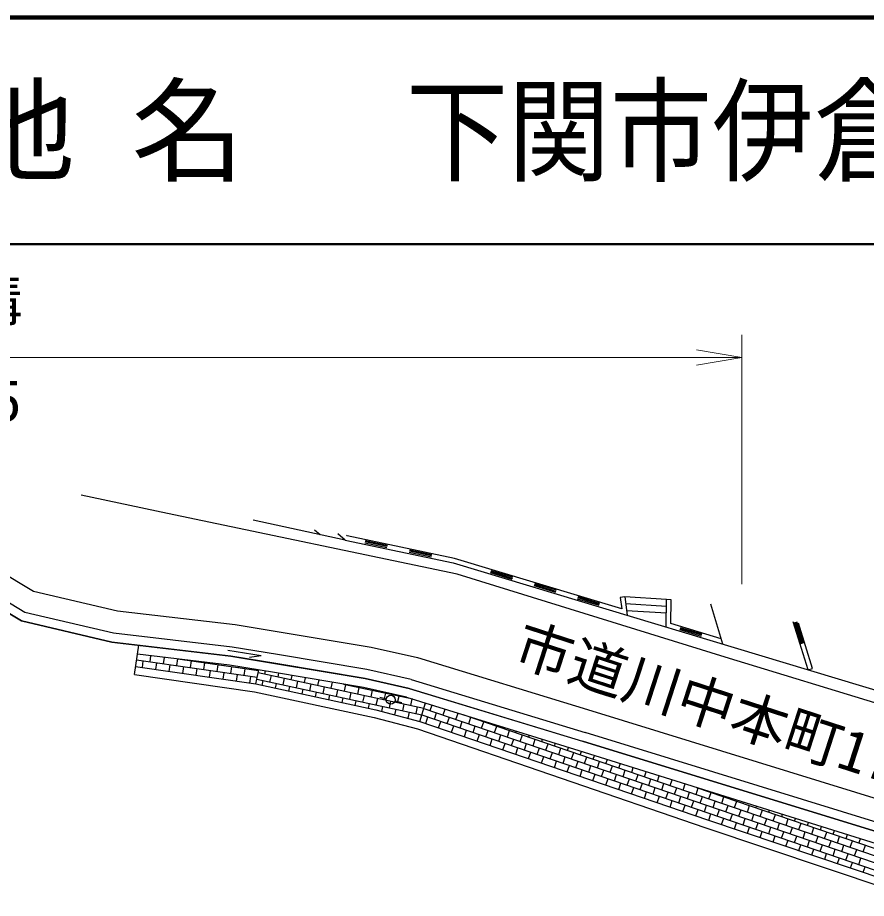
# Model space of a CAD drawing. Units: millimetres, scale not verified. Extents: x 40000 to 680000, y 20000 to 380000.
# Drawn here: x 372851 to 410316, y 341128 to 380000 of the extents above; entities that cross this region are included whole.
import ezdxf
from ezdxf.enums import TextEntityAlignment as Align

# ---------------------------------------------------------------- set-up
doc = ezdxf.new("R2010")
doc.units = ezdxf.units.MM
doc.header["$LTSCALE"] = 1000
for name, color, linetype, lineweight in [('M-BGD', 7, 'Continuous', 25), ('M-STR-HTXT', 7, 'Continuous', 13), ('M-TTL', 2, 'Continuous', 140), ('M-TTL-LINE', 7, 'Continuous', 50)]:
    doc.layers.add(name, color=color, linetype=linetype, lineweight=lineweight)
doc.layers.add('M-TTL-TXT', color=7, linetype='Continuous')
doc.styles.add('ＭＳ ゴシック', font='')
doc.styles.get('ＭＳ ゴシック').set_extended_font_data('MS Gothic')

# ---------------------------------------------------------------- blocks, each defined once
blk = doc.blocks.new('open_arrow')
at = {"color": 0, "linetype": 'Continuous', "lineweight": -2}
blk.add_lwpolyline([(7.5, 1.25), (0, 0), (7.5, -1.25)], dxfattribs=at)

msp = doc.modelspace()

# ---------------------------------------------------------------- linework, layer by layer
at = {"layer": 'M-BGD'}
for p, q in [((379469, 358119), (375653, 358918)), ((367711, 358172), (373549, 354689)), ((392255, 355440), (379469, 358119)), ((387307, 356941), (383242, 357817)), ((373170, 353751), (367170, 357330)), ((386208, 357178), (385954, 357386)), ((373019, 353376), (366954, 356993)), ((366954, 356993), (373019, 353376)), ((387307, 356941), (386986, 357216)), ((387307, 356941), (392081, 355938)), ((387398, 357126), (387367, 357153)), ((392131, 356132), (387398, 357126)), ((389166, 356652), (388187, 356858)), ((389176, 356701), (388197, 356907)), ((389155, 356603), (388177, 356809)), ((391133, 356290), (390155, 356496)), ((391113, 356192), (390134, 356398)), ((391123, 356241), (390144, 356447)), ((399519, 353907), (392131, 356132)), ((392081, 355938), (414449, 349202)), ((404078, 351770), (392255, 355440)), ((394688, 355205), (393731, 355493)), ((394703, 355253), (393745, 355541)), ((394717, 355301), (393760, 355589)), ((396603, 354628), (395646, 354917)), ((396618, 354676), (395660, 354964)), ((396632, 354724), (395675, 355012)), ((373549, 354689), (377255, 353824)), ((398518, 354052), (397561, 354340)), ((398533, 354099), (397575, 354388)), ((398547, 354147), (397590, 354436)), ((399647, 354430), (399449, 354402)), ((399449, 354402), (399519, 353907)), ((401494, 354313), (399647, 354430)), ((399647, 354430), (399761, 353625)), ((401491, 354013), (399690, 354127)), ((401482, 353107), (401494, 354313)), ((401482, 353107), (401494, 354313)), ((401694, 354311), (401494, 354313)), ((401684, 353255), (401694, 354311)), ((377082, 352838), (373170, 353751)), ((377255, 353824), (382458, 353209)), ((401488, 353712), (399733, 353823)), ((403983, 352354), (403444, 354116)), ((377013, 352443), (373019, 353376)), ((373019, 353376), (377013, 352443)), ((382458, 353209), (388457, 352209)), ((403912, 352584), (401684, 353255)), ((403040, 352690), (402082, 352978)), ((403054, 352738), (402097, 353026)), ((403069, 352786), (402111, 353074)), ((407750, 351219), (407088, 353328)), ((407449, 352345), (407149, 353299)), ((407497, 352360), (407197, 353314)), ((407544, 352375), (407245, 353329)), ((407941, 351279), (407313, 353278)), ((382316, 352219), (377082, 352838)), ((382260, 351823), (377013, 352443)), ((377013, 352443), (382260, 351823)), ((378010, 351013), (378196, 352303)), ((384317, 351891), (382316, 352219)), ((388457, 352209), (390496, 351752)), ((382204, 351426), (378139, 351907)), ((378697, 351571), (378735, 351837)), ((383605, 351830), (382124, 352072)), ((384252, 351497), (382260, 351823)), ((382260, 351823), (388189, 350834)), ((383605, 351830), (383087, 351763)), ((388265, 351227), (384317, 351891)), ((378103, 351657), (383426, 350886)), ((378357, 351317), (378400, 351614)), ((378950, 351231), (378993, 351528)), ((379290, 351485), (379331, 351766)), ((379544, 351145), (379587, 351442)), ((379884, 351399), (379927, 351696)), ((379923, 351696), (383485, 351181)), ((380224, 351653), (380225, 351660)), ((380478, 351313), (380521, 351610)), ((380818, 351567), (380821, 351590)), ((381072, 351227), (381115, 351524)), ((381412, 351481), (381417, 351519)), ((381666, 351141), (381709, 351438)), ((382005, 351395), (382013, 351449)), ((384186, 351102), (382204, 351426)), ((388189, 350834), (384252, 351497)), ((390496, 351752), (398200, 349405)), ((414580, 348569), (404078, 351770)), ((378060, 351360), (383367, 350591)), ((380138, 351059), (380181, 351356)), ((380732, 350973), (380775, 351270)), ((381326, 350887), (381369, 351184)), ((381920, 350801), (381962, 351098)), ((382259, 351055), (382302, 351352)), ((382599, 351309), (382607, 351361)), ((382853, 350969), (382896, 351266)), ((383193, 351223), (383199, 351264)), ((383367, 350591), (383492, 351216)), ((383467, 351094), (390787, 349516)), ((383759, 351031), (383788, 351166)), ((388112, 350442), (384186, 351102)), ((384345, 350905), (384380, 351067)), ((390226, 350788), (388265, 351227)), ((407750, 351219), (407941, 351279)), ((378010, 351013), (383305, 350247)), ((382513, 350715), (382556, 351012)), ((383107, 350629), (383150, 350926)), ((383408, 350800), (390698, 349228)), ((383651, 350530), (383695, 350738)), ((383989, 350675), (384052, 350968)), ((384575, 350548), (384638, 350841)), ((384932, 350778), (384973, 350968)), ((385162, 350422), (385225, 350715)), ((385518, 350652), (385565, 350868)), ((386105, 350525), (386157, 350769)), ((386691, 350399), (386750, 350670)), ((390139, 350398), (388189, 350834)), ((388189, 350834), (390139, 350398)), ((390226, 350788), (397907, 348448)), ((383305, 350247), (388587, 349108)), ((383367, 350591), (388668, 349448)), ((384237, 350404), (384282, 350611)), ((384824, 350277), (384868, 350485)), ((385410, 350151), (385455, 350358)), ((385748, 350295), (385811, 350588)), ((386335, 350169), (386398, 350462)), ((386921, 350042), (386984, 350336)), ((387233, 350589), (390299, 349928)), ((387278, 350272), (387341, 350566)), ((387634, 350502), (387638, 350521)), ((387864, 350146), (387928, 350439)), ((390022, 350014), (388112, 350442)), ((388221, 350376), (388229, 350415)), ((388451, 350019), (388514, 350313)), ((388807, 350249), (388815, 350284)), ((390110, 350405), (397790, 348066)), ((390139, 350398), (397790, 348066)), ((385997, 350024), (386041, 350232)), ((386583, 349898), (386628, 350106)), ((387170, 349771), (387215, 349979)), ((387508, 349916), (387571, 350209)), ((387756, 349645), (387801, 349853)), ((388094, 349789), (388158, 350083)), ((388681, 349663), (388744, 349956)), ((388835, 350006), (389128, 349938)), ((389037, 349893), (389101, 350186)), ((389394, 350123), (389400, 350153)), ((389624, 349767), (389687, 350060)), ((389980, 349997), (389986, 350022)), ((390022, 350014), (397621, 347652)), ((390210, 349640), (390274, 349933)), ((388343, 349519), (388388, 349726)), ((388927, 349381), (388974, 349600)), ((389267, 349537), (389331, 349830)), ((389508, 349229), (389561, 349473)), ((389517, 349848), (389809, 349780)), ((389854, 349410), (389917, 349703)), ((390440, 349284), (390504, 349577)), ((390609, 348940), (390860, 349754)), ((390786, 349514), (412700, 342007)), ((390823, 349633), (390849, 349757)), ((391062, 349419), (391146, 349665)), ((391630, 349225), (391720, 349486)), ((388587, 349108), (390508, 348605)), ((388668, 349448), (390609, 348940)), ((390089, 349077), (390147, 349347)), ((390698, 349227), (412644, 341709)), ((390868, 348852), (390965, 349136)), ((391249, 349038), (391346, 349322)), ((391817, 348844), (391914, 349128)), ((392198, 349030), (392293, 349308)), ((392506, 349242), (412757, 342305)), ((392765, 348836), (392862, 349120)), ((398200, 349405), (413283, 344758)), ((390609, 348940), (403301, 344593)), ((391436, 348657), (391533, 348941)), ((392003, 348463), (392100, 348747)), ((392384, 348649), (392481, 348933)), ((392952, 348455), (393049, 348739)), ((393146, 349023), (393153, 349041)), ((393333, 348642), (393430, 348925)), ((393714, 348828), (393726, 348863)), ((393900, 348447), (393998, 348731)), ((394282, 348634), (394299, 348685)), ((390508, 348605), (403188, 344261)), ((392571, 348268), (392668, 348552)), ((393138, 348074), (393236, 348358)), ((393519, 348261), (393617, 348544)), ((394087, 348066), (394184, 348350)), ((394468, 348253), (394565, 348536)), ((394849, 348439), (394872, 348506)), ((395036, 348058), (395133, 348342)), ((395417, 348245), (395445, 348328)), ((413071, 343777), (397907, 348448)), ((393706, 347879), (393803, 348163)), ((394274, 347685), (394371, 347969)), ((394655, 347872), (394752, 348155)), ((395222, 347677), (395320, 347961)), ((395603, 347864), (395701, 348148)), ((395984, 348050), (396019, 348150)), ((396171, 347669), (396268, 347953)), ((396552, 347856), (396592, 347972)), ((412986, 343384), (397790, 348066)), ((397790, 348066), (412986, 343384)), ((394841, 347491), (394938, 347774)), ((395409, 347296), (395506, 347580)), ((395790, 347483), (395887, 347767)), ((396358, 347288), (396455, 347572)), ((396739, 347475), (396836, 347759)), ((397120, 347661), (397165, 347794)), ((397306, 347280), (397403, 347564)), ((397621, 347652), (412866, 342883)), ((397687, 347467), (397738, 347616)), ((395977, 347102), (396074, 347386)), ((396544, 346907), (396641, 347191)), ((396925, 347094), (397022, 347378)), ((397493, 346899), (397590, 347183)), ((397874, 347086), (397971, 347370)), ((398255, 347273), (398311, 347436)), ((398441, 346892), (398539, 347175)), ((398822, 347078), (398884, 347257)), ((397112, 346713), (397209, 346997)), ((397679, 346518), (397777, 346802)), ((398060, 346705), (398158, 346989)), ((398628, 346511), (398725, 346794)), ((399009, 346697), (399106, 346981)), ((399390, 346884), (399457, 347078)), ((399577, 346503), (399674, 346786)), ((399958, 346689), (400029, 346899)), ((398247, 346324), (398344, 346608)), ((398815, 346129), (398912, 346413)), ((399196, 346316), (399293, 346600)), ((399763, 346122), (399860, 346405)), ((400144, 346308), (400242, 346592)), ((400525, 346495), (400602, 346720)), ((400712, 346114), (400809, 346398)), ((401093, 346300), (401175, 346540)), ((401661, 346106), (401748, 346361)), ((399382, 345935), (399479, 346219)), ((399950, 345741), (400047, 346024)), ((400331, 345927), (400428, 346211)), ((400898, 345733), (400996, 346017)), ((401280, 345919), (401377, 346203)), ((401847, 345725), (401944, 346009)), ((402228, 345911), (402321, 346182)), ((402796, 345717), (402893, 346001)), ((402823, 346025), (412813, 342603)), ((400517, 345546), (400615, 345830)), ((401085, 345352), (401182, 345636)), ((401466, 345538), (401563, 345822)), ((402034, 345344), (402131, 345628)), ((402415, 345530), (402512, 345814)), ((402982, 345336), (403080, 345620)), ((403177, 345904), (403180, 345913)), ((403363, 345523), (403461, 345806)), ((403744, 345709), (403753, 345734)), ((403931, 345328), (404028, 345612)), ((401653, 345157), (401750, 345441)), ((402220, 344963), (402318, 345247)), ((402601, 345149), (402699, 345433)), ((403169, 344955), (403266, 345239)), ((403550, 345142), (403647, 345425)), ((404118, 344947), (404215, 345231)), ((404312, 345515), (404326, 345555)), ((404499, 345134), (404596, 345418)), ((404880, 345320), (404899, 345376)), ((405066, 344939), (405163, 345223)), ((405447, 345126), (405471, 345196)), ((402788, 344768), (402885, 345052)), ((403356, 344574), (403453, 344858)), ((403737, 344761), (403834, 345044)), ((404304, 344566), (404401, 344850)), ((404685, 344753), (404782, 345036)), ((405253, 344558), (405350, 344842)), ((405634, 344745), (405731, 345029)), ((406015, 344931), (406044, 345017)), ((406202, 344550), (406299, 344834)), ((406583, 344737), (406617, 344838)), ((403301, 344593), (412598, 341469)), ((403924, 344383), (404020, 344663)), ((404493, 344192), (404588, 344469)), ((404872, 344372), (404969, 344655)), ((405439, 344177), (405537, 344461)), ((405820, 344364), (405918, 344648)), ((406388, 344169), (406485, 344453)), ((406769, 344356), (406866, 344640)), ((407150, 344543), (407190, 344659)), ((407337, 344161), (407434, 344445)), ((407718, 344348), (407763, 344480)), ((403188, 344261), (412514, 341128)), ((405062, 344001), (405156, 344274)), ((405631, 343810), (405723, 344080)), ((406007, 343983), (406104, 344267)), ((406575, 343788), (406672, 344072)), ((406956, 343975), (407053, 344259)), ((407523, 343780), (407621, 344064)), ((407904, 343967), (408002, 344251)), ((408285, 344154), (408336, 344300)), ((408472, 343773), (408569, 344056)), ((408853, 343959), (408908, 344121)), ((406199, 343619), (406291, 343886)), ((406768, 343428), (406858, 343691)), ((407142, 343594), (407240, 343878)), ((407710, 343399), (407807, 343683)), ((408091, 343586), (408188, 343870)), ((408659, 343392), (408756, 343675)), ((409040, 343578), (409137, 343862)), ((409421, 343765), (409481, 343942)), ((409607, 343384), (409704, 343668)), ((409988, 343570), (410054, 343763)), ((407337, 343237), (407426, 343497)), ((407906, 343045), (407994, 343302)), ((408278, 343205), (408375, 343489)), ((408845, 343011), (408942, 343294)), ((409226, 343197), (409323, 343481)), ((409794, 343003), (409891, 343286)), ((410175, 343189), (410272, 343473)), ((408475, 342854), (408561, 343108)), ((409043, 342663), (409129, 342913)), ((409413, 342816), (409510, 343100)), ((409980, 342622), (410078, 342905)), ((409612, 342472), (409697, 342719)), ((410181, 342281), (410264, 342524))]:
    msp.add_line(p, q, dxfattribs=at)
msp.add_circle((389322, 349893), 200, dxfattribs=at)
at = {"layer": 'M-STR-HTXT'}
for p, q in [((404822, 355000), (404822, 366000)), ((333667, 365000), (404822, 365000))]:
    msp.add_line(p, q, dxfattribs=at)
at = {"layer": 'M-TTL'}
msp.add_line((680000, 380000), (40000, 380000), dxfattribs=at)
at = {"layer": 'M-TTL-LINE'}
msp.add_line((40000, 370000), (680000, 370000), dxfattribs=at)

# ---------------------------------------------------------------- block references
at = {"layer": 'M-STR-HTXT', "xscale": 267, "yscale": 267, "rotation": 180}
msp.add_blockref('open_arrow', (404822, 365000), dxfattribs=at)

# ---------------------------------------------------------------- texts
at = {"layer": 'M-BGD', "style": 'ＭＳ ゴシック'}
msp.add_text('市道川中本町17号線', height=1833, rotation=342.045, dxfattribs=at).set_placement((394472, 351055), align=Align.BOTTOM_LEFT)
at = {"layer": 'M-STR-HTXT', "style": 'ＭＳ ゴシック'}
for s, p in [('側\u3000溝', (369323, 366066)), ('L=71.5', (369279, 361635))]:
    msp.add_text(s, height=1833, dxfattribs=at).set_placement(p, align=Align.BOTTOM_CENTER)
at = {"layer": 'M-TTL-TXT', "style": 'ＭＳ ゴシック'}
msp.add_text('地 名', height=3666, dxfattribs=at).set_placement((370380, 375000), align=Align.MIDDLE_LEFT)
at = {"layer": 'M-TTL-TXT', "style": 'ＭＳ ゴシック', "width": 0.9}
msp.add_text('下関市伊倉町一丁目・二丁目・川中本町二丁目・稗田西町', height=3666, dxfattribs=at).set_placement((390000, 375000), align=Align.MIDDLE_LEFT)

doc.saveas('drawing.dxf')
